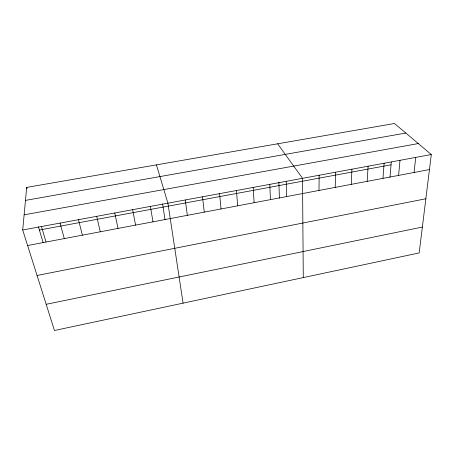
<?xml version="1.0" encoding="UTF-8"?>
<svg xmlns="http://www.w3.org/2000/svg" width="454" height="454" viewBox="0 0 454 454"><rect width="100%" height="100%" fill="white"/><g stroke="black" fill="none" stroke-linecap="round" stroke-linejoin="round"><path stroke-width="0.68" d="M318.997 190.453L319.139 175.25M335.211 187.388L335.608 172.208M351.271 184.352L351.929 169.194M367.19 181.345L368.098 166.209M382.966 178.365L384.112 163.253M390.014 177.242L391.28 162.05M398.601 175.414L399.985 160.319M22.7 229.996L26.695 187.406L394.486 123.499L431.3 154.536L419.173 252.94L54.457 330.501L22.7 229.996L431.3 154.536M414.093 172.486L415.716 157.413M46.177 304.299L422.362 227.062M37.069 275.47L425.852 198.773M27.603 245.518L429.444 169.58M39.385 230.03L391.053 164.802M24.124 214.827L418.287 143.566M25.475 200.39L405.802 133.039M277.632 143.804L302.517 178.32L303.283 277.587M156.414 164.864L167.906 203.182L183.081 303.147M26.695 187.406L27.087 188.722M38.408 226.75L43.107 242.555M41.473 226.529L46.036 242.033M60.064 223.096L64.286 238.583M78.474 219.696L82.367 235.166M96.702 216.331L100.277 231.784M114.76 212.994L118.017 228.43M132.647 209.691L135.587 225.11M150.359 206.422L152.998 221.824M162.555 203.835L165.063 219.764M185.289 199.97L187.326 215.332M202.507 196.792L204.255 212.137M219.566 193.642L221.03 208.965M236.46 190.521L237.646 205.827M253.207 187.428L254.115 202.717M269.795 184.364L270.436 199.629M278.875 182.116L279.397 198.154M286.23 181.328L286.605 196.576"/></g></svg>
